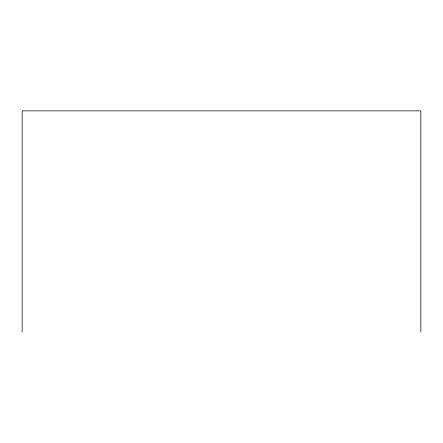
<?xml version="1.0" encoding="UTF-8"?>
<svg xmlns="http://www.w3.org/2000/svg" width="443" height="443" viewBox="0 0 443 443"><rect width="100%" height="100%" fill="white"/><g stroke="black" fill="none" stroke-linecap="round" stroke-linejoin="round"><path stroke-width="0.66" d="M420.85 332.134L420.85 110.866L22.15 110.866L22.15 332.134"/></g></svg>
